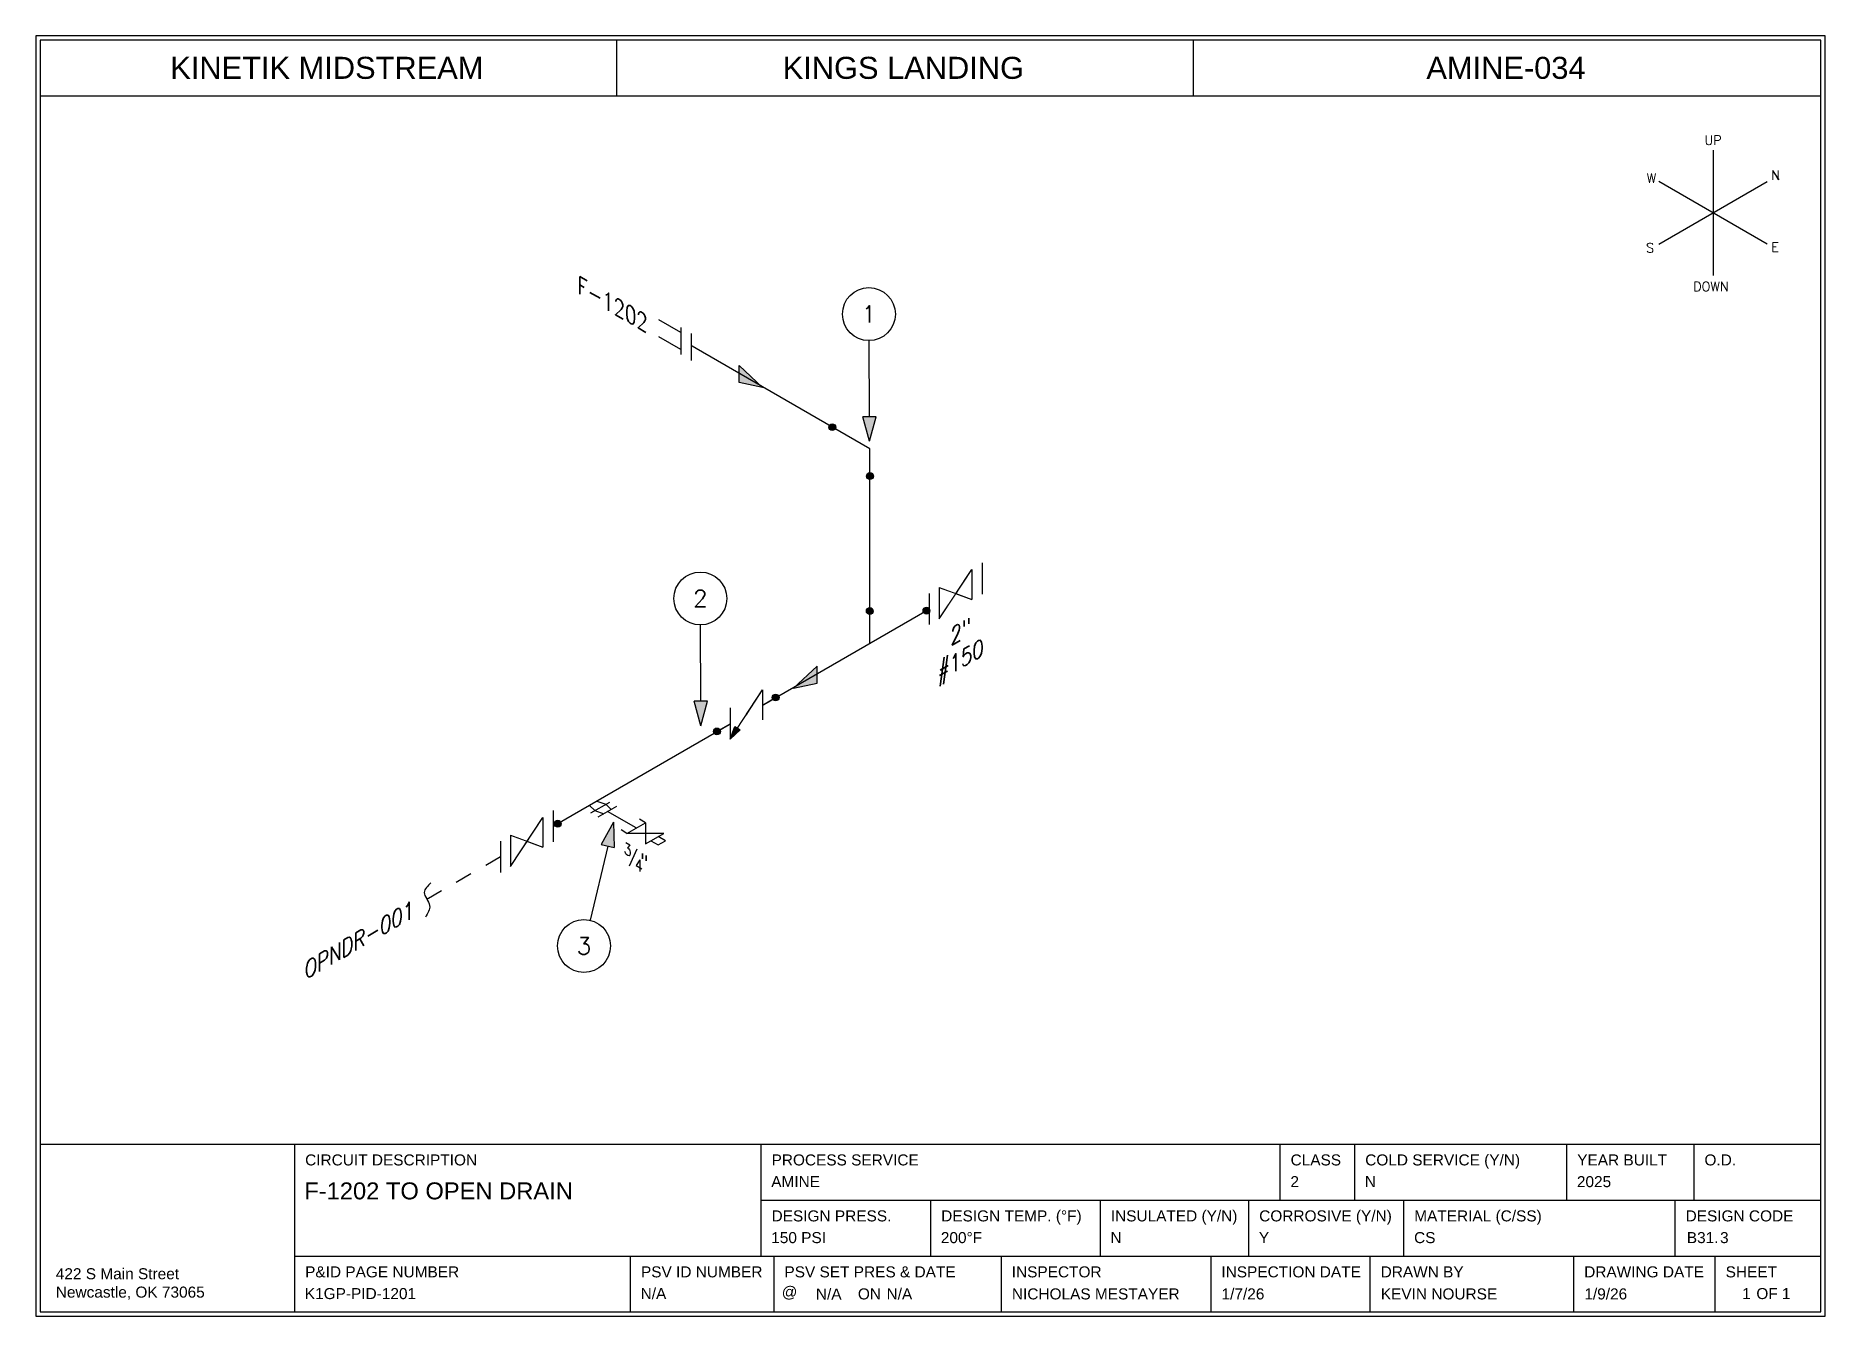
# Model space of a CAD drawing. Header units: inches. Extents: x 0 to 10.6, y 0 to 7.6.
import ezdxf
from ezdxf.enums import TextEntityAlignment as Align

# ---------------------------------------------------------------- set-up
doc = ezdxf.new("R2010")
doc.units = ezdxf.units.IN
doc.header["$LTSCALE"] = 0.5
doc.header["$MEASUREMENT"] = 0
doc.set_wipeout_variables(frame=1)
doc.linetypes.add('DASHED', pattern=[0.75, 0.5, -0.25])
doc.linetypes.add('DOT', pattern=[0.25, 0, -0.25])
for name, color, linetype in [('0 - PIPE', 7, 'Continuous'), ('1EQUIP', 7, 'Continuous'), ('BOX', 7, 'Continuous'), ('CMLS', 170, 'Continuous'), ('EQUIP', 7, 'Continuous'), ('Equipment', 7, 'Continuous'), ('FLOW ARROWS', 7, 'Continuous'), ('LINE #', 7, 'Continuous'), ('WELD-DOTS', 7, 'Continuous')]:
    doc.layers.add(name, color=color, linetype=linetype)
doc.styles.add('ARIAL', font='arial.ttf')
doc.styles.add('ARIAL3', font='romans.shx', dxfattribs={"oblique": 30})
doc.styles.add('ROMANS', font='ROMANS.shx', dxfattribs={"bigfont": '@extfont2.shx'})
doc.styles.add('SIMPLEX', font='romans', dxfattribs={"width": 0.85, "oblique": 15})
doc.styles.get("Standard").update_dxf_attribs({"font": 'arial.ttf'})

# ---------------------------------------------------------------- blocks, each defined once
blk = doc.blocks.new('PIPE TITLE BLOCK')
for p, q in [((3.425, 7.195), (3.425, 7.525)), ((6.825, 7.195), (6.825, 7.525)), ((0.025, 7.195), (10.525, 7.195)), ((0.025, 1.015), (10.525, 1.015)), ((1.525, 1.015), (1.525, 0.685)), ((4.275, 1.015), (10.525, 1.015)), ((4.275, 1.015), (4.275, 0.685)), ((7.335, 1.015), (7.335, 0.685)), ((7.775, 1.015), (7.775, 0.685)), ((9.025, 1.015), (9.025, 0.685)), ((9.775, 1.015), (9.775, 0.685)), ((1.525, 0.685), (1.525, 0.355)), ((4.275, 0.685), (10.525, 0.685)), ((4.275, 0.685), (4.275, 0.355)), ((5.275, 0.685), (5.275, 0.355)), ((6.275, 0.685), (6.275, 0.355)), ((7.15, 0.685), (7.15, 0.355)), ((8.064, 0.685), (8.064, 0.355)), ((9.664, 0.685), (9.664, 0.355)), ((1.525, 0.355), (10.525, 0.355)), ((1.525, 0.355), (1.525, 0.025)), ((3.505, 0.355), (3.505, 0.025)), ((4.352, 0.355), (4.352, 0.025)), ((5.691, 0.355), (5.691, 0.025)), ((6.927, 0.355), (6.927, 0.025)), ((7.866, 0.355), (7.866, 0.025)), ((9.066, 0.355), (9.066, 0.025)), ((9.9, 0.355), (9.9, 0.025))]:
    blk.add_line(p, q)
for points in [[(0, 0), (10.55, 0), (10.55, 7.55), (0, 7.55)], [(0.025, 0.025), (10.525, 0.025), (10.525, 7.525), (0.025, 7.525)]]:
    blk.add_lwpolyline(points, close=True)
at = {"style": 'ARIAL'}
for s, p in [('CIRCUIT DESCRIPTION', (1.588, 0.889)), ('PROCESS SERVICE', (4.338, 0.889)), ('CLASS', (7.398, 0.889)), ('COLD SERVICE (Y/N)', (7.838, 0.889)), ('YEAR BUILT', (9.088, 0.889)), ('O.D.', (9.838, 0.889)), ('DESIGN PRESS.', (4.338, 0.559)), ('DESIGN TEMP. (°F)', (5.338, 0.559)), ('INSULATED (Y/N)', (6.338, 0.559)), ('CORROSIVE (Y/N)', (7.213, 0.559)), ('MATERIAL (C/SS)', (8.127, 0.559)), ('DESIGN CODE', (9.727, 0.559)), ('B31.', (9.734, 0.431)), ('P&ID PAGE NUMBER', (1.588, 0.229)), ('PSV ID NUMBER', (3.568, 0.229)), ('PSV SET PRES & DATE', (4.414, 0.229)), ('INSPECTOR', (5.754, 0.229)), ('INSPECTION DATE', (6.99, 0.229)), ('DRAWN BY', (7.929, 0.229)), ('DRAWING DATE', (9.129, 0.229)), ('SHEET', (9.963, 0.229)), ('@', (4.398, 0.111)), ('ON', (4.847, 0.099)), ('OF', (10.144, 0.101))]:
    blk.add_text(s, height=0.065, dxfattribs=at).set_placement(p)
at = {"layer": 'BOX', "insert": (0.118, 0.283), "char_height": 0.065, "attachment_point": 1}
blk.add_mtext_dynamic_manual_height_columns('422 S Main Street\\PNewcastle, OK 73065', width=1.09984, gutter_width=1, heights=[0.258], dxfattribs=at)
at = {"layer": 'BOX'}
for tag, height, p in [('CLIENT_NAME', 0.13, (1.716, 7.296)), ('PLANT_NAME', 0.13, (5.115, 7.296)), ('CIRCUIT_NO', 0.13, (8.668, 7.296)), ('SET_PRESS', 0.065, (4.675, 0.098))]:
    blk.add_attdef(tag, text='', height=height, dxfattribs=at).set_placement(p, align=Align.CENTER)
for tag, p, height in [('CIRCUIT_DESC1', (1.583, 0.689), 0.1), ('PROC_SERV', (4.336, 0.761), 0.065), ('CLASS', (7.397, 0.761), 0.065), ('COLD_SERV', (7.836, 0.761), 0.065), ('YEAR_BLT', (9.086, 0.761), 0.065), ('OD_IN', (9.836, 0.761), 0.065), ('CIRCUIT_DESC2', (1.583, 0.476), 0.1), ('PRESSURE', (4.336, 0.431), 0.065), ('TEMPERATURE', (5.336, 0.431), 0.065), ('INSULATED', (6.336, 0.431), 0.065), ('CORROSIVE', (7.211, 0.431), 0.065), ('MATERIAL', (8.126, 0.431), 0.065), ('B31_TYPE', (9.93, 0.431), 0.065), ('PID_NUMBER', (1.586, 0.101), 0.065), ('PSV_ID', (3.566, 0.101), 0.065), ('SET_DATE', (5.016, 0.099), 0.065), ('INSPECT_BY', (5.755, 0.099), 0.065), ('INSPECT_DATE', (6.991, 0.099), 0.065), ('DRAWN_BY', (7.93, 0.099), 0.065), ('DRAWN_DATE', (9.13, 0.099), 0.065), ('OF', (10.295, 0.101), 0.065)]:
    blk.add_attdef(tag, p, '', height=height, dxfattribs=at)
blk.add_attdef('PG', text='', height=0.065, dxfattribs=at).set_placement((10.111, 0.101), align=Align.RIGHT)
blk = doc.blocks.new('COMPASS')
for p, q in [((9.9, 6.945), (9.9, 6.207)), ((9.58, 6.391), (10.219, 6.76)), ((10.219, 6.391), (9.58, 6.76)), ((10.289, 6.77), (10.252, 6.826))]:
    blk.add_line(p, q)
at = {"style": 'ARIAL3'}
for s, p in [('UP', (9.849, 6.977)), ('W', (9.508, 6.753)), ('N', (10.242, 6.771)), ('S', (9.505, 6.342)), ('E', (10.243, 6.347)), ('DOWN', (9.783, 6.114))]:
    blk.add_text(s, height=0.055, dxfattribs=at).set_placement(p)
blk = doc.blocks.new('*U5')
at = {"linetype": 'DOT'}
blk.add_wipeout([(-0.157, 0.001), (-0.098, 0.036), (0, 0), (-0.098, -0.148), (-0.157, -0.183)], dxfattribs=at)
at = {"layer": 'Equipment'}
for p, q in [((-0.157, 0.001), (-0.157, -0.183)), ((-0.098, 0.036), (-0.098, -0.148))]:
    blk.add_line(p, q, dxfattribs=at)
at = {"linetype": 'DOT'}
blk.add_wipeout([(0.155, 0.181), (0.093, 0.141), (0, 0), (0.093, -0.034), (0.155, -0.003)], dxfattribs=at)
blk.add_wipeout([(0, 0), (0.093, 0.141), (0.155, 0.181), (0.155, -0.003), (0.093, -0.034)], dxfattribs=at)
at = {"layer": 'Equipment'}
for p, q in [((-0.098, -0.148), (0.093, 0.141)), ((0.093, 0.141), (0.093, -0.034)), ((0.155, 0.181), (0.155, -0.003)), ((-0.098, 0.036), (0.093, -0.034))]:
    blk.add_line(p, q, dxfattribs=at)
blk = doc.blocks.new('WELDDOT')
h = blk.add_hatch(color=256)
h.dxf.hatch_style = 1
h.paths.add_polyline_path([(-0.02, 0, 1), (0.02, 0, 1)])
at = {"layer": 'WELD-DOTS'}
blk.add_circle((0, 0), 0.02, dxfattribs=at)
blk = doc.blocks.new('*U11')
for p, q in [((0.038, -0.059), (0.006, -0.029)), ((0.015, -0.073), (0.126, -0.009)), ((0.038, -0.059), (0.091, -0.078)), ((0.05, -0.004), (0.103, -0.022)), ((0.057, -0.097), (0.168, -0.033)), ((0.135, -0.053), (0.103, -0.022)), ((0.281, -0.162), (0.113, -0.065)), ((0.227, -0.194), (0.193, -0.174)), ((0.227, -0.194), (0.336, -0.131)), ((0.444, -0.194), (0.227, -0.194)), ((0.336, -0.131), (0.301, -0.111)), ((0.336, -0.131), (0.336, -0.256)), ((0.336, -0.256), (0.444, -0.194)), ((0.368, -0.238), (0.411, -0.262)), ((0.455, -0.238), (0.411, -0.213)), ((0.411, -0.262), (0.455, -0.238))]:
    blk.add_line(p, q)
blk = doc.blocks.new('*U13')
h = blk.add_hatch(color=256)
h.dxf.hatch_style = 1
h.paths.add_polyline_path([(0.193, 0.1, 1), (0.153, 0.1, 1)])
h = blk.add_hatch(color=256)
h.dxf.hatch_style = 1
h.paths.add_polyline_path([(-0.153, -0.1, 1), (-0.193, -0.1, 1)])
at = {"layer": 'WELD-DOTS'}
for centre in [(0.173, 0.1), (-0.173, -0.1)]:
    blk.add_circle(centre, 0.02, dxfattribs=at)
at = {"linetype": 'DOT'}
blk.add_wipeout([(-0.095, 0.039), (0, 0), (-0.095, -0.145)], dxfattribs=at)
for p, q in [((-0.095, -0.145), (-0.068, -0.07)), ((-0.037, -0.09), (-0.095, -0.145))]:
    blk.add_line(p, q)
at = {"layer": '0 - PIPE'}
blk.add_line((-0.173, -0.1), (-0.095, -0.055), dxfattribs=at)
at = {"layer": 'Equipment'}
blk.add_line((-0.095, 0.039), (-0.095, -0.145), dxfattribs=at)
at = {"linetype": 'DOT'}
blk.add_wipeout([(0, 0), (0.095, 0.145), (0.095, -0.031)], dxfattribs=at)
h = blk.add_hatch(color=256)
h.dxf.hatch_style = 1
h.paths.add_polyline_path([(-0.052, -0.08), (-0.068, -0.07), (-0.095, -0.145)])
h.paths.add_polyline_path([(-0.037, -0.09), (-0.052, -0.08), (-0.095, -0.145)])
blk.add_line((-0.068, -0.07), (-0.037, -0.09))
at = {"layer": '0 - PIPE'}
blk.add_line((0.095, 0.055), (0.173, 0.1), dxfattribs=at)
at = {"layer": 'Equipment'}
for p, q in [((-0.095, -0.145), (0.095, 0.145)), ((0.095, 0.145), (0.095, -0.031))]:
    blk.add_line(p, q, dxfattribs=at)
blk = doc.blocks.new('*U24')
at = {"linetype": 'DOT'}
blk.add_wipeout([(0, 0.08), (-0.061, 0.115), (-0.061, 0.085), (-0.191, 0.16), (-0.191, 0.06), (-0.061, -0.015), (-0.061, -0.045), (0, -0.08)], dxfattribs=at)
at = {"layer": 'EQUIP'}
for p, q in [((-0.061, 0.085), (-0.191, 0.16)), ((-0.061, 0.115), (-0.061, -0.045)), ((-0.061, -0.015), (-0.191, 0.06)), ((0, 0.08), (0, -0.08))]:
    blk.add_line(p, q, dxfattribs=at)
blk = doc.blocks.new('GEN.TEXT.330.XC')
at = {"style": 'ROMANS', "oblique": 330}
blk.add_attdef('TEXT', text='', height=0.09, rotation=330, dxfattribs=at).set_placement((0, 0), align=Align.MIDDLE_CENTER)
blk = doc.blocks.new('*U28')
at = {"layer": 'FLOW ARROWS'}
h = blk.add_hatch(color=256, dxfattribs=at)
h.dxf.hatch_style = 1
h.paths.add_polyline_path([(-0.046, -0.023), (0.092, -0.053), (-0.046, 0.077)])
blk.add_lwpolyline([(-0.046, 0.077), (0.092, -0.053), (-0.046, -0.023)], close=True, dxfattribs=at)
blk = doc.blocks.new('*U32')
at = {"layer": 'FLOW ARROWS'}
h = blk.add_hatch(color=256, dxfattribs=at)
h.dxf.hatch_style = 1
h.paths.add_polyline_path([(-0.046, -0.077), (0.092, 0.053), (-0.046, 0.023)])
blk.add_lwpolyline([(-0.046, -0.077), (0.092, 0.053), (-0.046, 0.023)], close=True, dxfattribs=at)
blk = doc.blocks.new('GEN.TEXT.30.XC')
at = {"style": 'ROMANS', "oblique": 30}
blk.add_attdef('TEXT', text='', height=0.09, rotation=30, dxfattribs=at).set_placement((0, 0), align=Align.MIDDLE_CENTER)
blk = doc.blocks.new('TILDE1')
blk.add_spline([(0.0203, 0.085), (-0.0136, 0.0353), (0.014, -0.0324), (-0.0081, -0.0915)], degree=3)
blk = doc.blocks.new('Tilde-CONT')
at = {"xscale": 1.146488170860106, "yscale": 1.146488170860106, "zscale": 1.146488170860106, "rotation": 180.0000000000127}
blk.add_blockref('TILDE1', (0, 0), dxfattribs=at)
blk = doc.blocks.new('*U39')
at = {"linetype": 'DASHED', "ltscale": 0.15}
blk.add_line((0, 0), (-0.433, -0.25), dxfattribs=at)
at = {"rotation": 180}
blk.add_blockref('Tilde-CONT', (-0.433, -0.25), dxfattribs=at)
blk = doc.blocks.new('LINE-NUM-30')
at = {"layer": 'LINE #', "style": 'SIMPLEX', "oblique": 30, "width": 0.85}
blk.add_attdef('LINE#', text='', height=0.08, rotation=30, dxfattribs=at).set_placement((0, 0), align=Align.MIDDLE_CENTER)
blk = doc.blocks.new('FR.330.XC')
blk.add_line((-0.022, -0.05), (0.022, 0.05))
ref = blk.add_blockref('LINE-NUM-30', (0.085, -0.041), dxfattribs=dict(rotation=300.0000000000001))
ref.add_attrib('LINE#', '"', dxfattribs={"layer": 'LINE #', "color": 0, "height": 0.08, "rotation": 330, "style": 'SIMPLEX', "oblique": 330, "width": 0.85}).set_placement((0.085, -0.041), align=Align.MIDDLE_CENTER)
at = {"style": 'ROMANS', "oblique": 330}
for tag, p in [('2', (-0.056, 0.024)), ('9', (0.01, -0.068))]:
    blk.add_attdef(tag, p, '', height=0.06, rotation=330, dxfattribs=at)
blk = doc.blocks.new('*U46')
at = {"layer": 'CMLS'}
h = blk.add_hatch(color=256, dxfattribs=at)
h.dxf.hatch_style = 1
h.paths.add_polyline_path([(-0.036, -0.605), (0.003, -0.75), (0.042, -0.605)])
for p, q in [((0.003, -0.605), (0.001, -0.156)), ((0.042, -0.605), (-0.036, -0.605)), ((0.003, -0.75), (-0.036, -0.605)), ((0.003, -0.75), (0.042, -0.605))]:
    blk.add_line(p, q, dxfattribs=at)
blk.add_circle((0, 0), 0.156, dxfattribs=at)
at = {"layer": 'CMLS', "style": 'ROMANS'}
blk.add_attdef('X', text='', height=0.1, dxfattribs=at).set_placement((0, 0), align=Align.MIDDLE_CENTER)
blk = doc.blocks.new('*U54')
at = {"layer": 'CMLS'}
h = blk.add_hatch(color=256, dxfattribs=at)
h.dxf.hatch_style = 1
h.paths.add_polyline_path([(0.177, 0.58), (0.174, 0.73), (0.102, 0.598)])
for p, q in [((0.174, 0.73), (0.102, 0.598)), ((0.174, 0.73), (0.177, 0.58)), ((0.14, 0.589), (0.036, 0.152)), ((0.102, 0.598), (0.177, 0.58))]:
    blk.add_line(p, q, dxfattribs=at)
blk.add_circle((0, 0), 0.156, dxfattribs=at)
at = {"layer": 'CMLS', "style": 'ROMANS'}
blk.add_attdef('X', text='', height=0.1, dxfattribs=at).set_placement((0, 0), align=Align.MIDDLE_CENTER)

msp = doc.modelspace()

# ---------------------------------------------------------------- linework, layer by layer
for p, q in [((4.918, 5.114), (3.753, 5.787)), ((4.918, 3.968), (4.918, 5.114)), ((2.935, 2.823), (5.394, 4.243))]:
    msp.add_line(p, q)

# ---------------------------------------------------------------- block references
for name, p in [('COMPASS', (-0.011, -0.07)), ('*U28', (4.192, 5.529)), ('WELDDOT', (4.696, 5.242)), ('WELDDOT', (4.918, 4.954)), ('WELDDOT', (4.917, 4.158)), ('*U11', (3.258, 3.041))]:
    msp.add_blockref(name, p)
msp.add_blockref('*U46', (4.912, 5.909)).add_auto_attribs({'X': '1'})
at = {"rotation": 180.0000000000001}
msp.add_blockref('*U32', (4.56, 3.756), dxfattribs=at)
at = {"layer": '1EQUIP'}
for name, p, values in [('GEN.TEXT.330.XC', (3.423, 5.954), {'TEXT': 'F-1202'}), ('GEN.TEXT.30.XC', (5.431, 3.859), {'TEXT': '#150'}), ('FR.330.XC', (3.523, 2.706), {'2': '3', '9': '4'}), ('GEN.TEXT.30.XC', (1.886, 2.208), {'TEXT': 'OPNDR-001'})]:
    msp.add_blockref(name, p, dxfattribs=at).add_auto_attribs(values)
at = {"layer": 'BOX'}
ref = msp.add_blockref('PIPE TITLE BLOCK', (0, 0), dxfattribs=at)
ref.add_attrib('CLIENT_NAME', 'KINETIK MIDSTREAM', dxfattribs={"height": 0.13}).set_placement((1.716, 7.296), align=Align.CENTER)
ref.add_attrib('PLANT_NAME', 'KINGS LANDING', dxfattribs={"height": 0.13}).set_placement((5.115, 7.296), align=Align.CENTER)
ref.add_attrib('CIRCUIT_NO', 'AMINE-034', dxfattribs={"height": 0.13}).set_placement((8.668, 7.296), align=Align.CENTER)
ref.add_attrib('PROC_SERV', 'AMINE', (4.336, 0.761), dxfattribs={"height": 0.065})
ref.add_attrib('CLASS', '2', (7.397, 0.761), dxfattribs={"height": 0.065})
ref.add_attrib('COLD_SERV', 'N', (7.836, 0.761), dxfattribs={"height": 0.065})
ref.add_attrib('YEAR_BLT', '2025', (9.086, 0.761), dxfattribs={"height": 0.065})
ref.add_attrib('PRESSURE', '150 PSI', (4.336, 0.431), dxfattribs={"height": 0.065})
ref.add_attrib('TEMPERATURE', '200%%DF', (5.336, 0.431), dxfattribs={"height": 0.065})
ref.add_attrib('INSULATED', 'N', (6.336, 0.431), dxfattribs={"height": 0.065})
ref.add_attrib('CORROSIVE', 'Y', (7.211, 0.431), dxfattribs={"height": 0.065})
ref.add_attrib('MATERIAL', 'CS', (8.126, 0.431), dxfattribs={"height": 0.065})
ref.add_attrib('B31_TYPE', '3', (9.93, 0.431), dxfattribs={"height": 0.065})
ref.add_attrib('PID_NUMBER', 'K1GP-PID-1201', (1.586, 0.101), dxfattribs={"height": 0.065})
ref.add_attrib('PSV_ID', 'N/A', (3.566, 0.101), dxfattribs={"height": 0.065})
ref.add_attrib('SET_PRESS', 'N/A', dxfattribs={"height": 0.065}).set_placement((4.675, 0.098), align=Align.CENTER)
ref.add_attrib('SET_DATE', 'N/A', (5.016, 0.099), dxfattribs={"height": 0.065})
ref.add_attrib('INSPECT_BY', 'NICHOLAS MESTAYER', (5.755, 0.099), dxfattribs={"height": 0.065})
ref.add_attrib('INSPECT_DATE', '1/7/26', (6.991, 0.099), dxfattribs={"height": 0.065})
ref.add_attrib('DRAWN_BY', 'KEVIN NOURSE', (7.93, 0.099), dxfattribs={"height": 0.065})
ref.add_attrib('DRAWN_DATE', '1/9/26', (9.13, 0.099), dxfattribs={"height": 0.065})
ref.add_attrib('PG', '1', dxfattribs={"height": 0.065}).set_placement((10.111, 0.101), align=Align.RIGHT)
ref.add_attrib('OF', '1', (10.295, 0.101), dxfattribs={"height": 0.065})
ref.add_attrib('CIRCUIT_DESC1', 'F-1202 TO OPEN DRAIN', (1.583, 0.689), dxfattribs={"height": 0.1})

# ---------------------------------------------------------------- next in the draw order: block references
msp.add_blockref('*U24', (3.864, 5.715))
at = {"layer": '0 - PIPE'}
for name, p in [('*U5', (5.425, 4.261)), ('*U13', (4.189, 3.548)), ('*U5', (2.896, 2.8))]:
    msp.add_blockref(name, p, dxfattribs=at)

# ---------------------------------------------------------------- next in the draw order: block references
for name, p, values in [('*U46', (3.918, 4.232), {'X': '2'}), ('*U54', (3.232, 2.183), {'X': '3'})]:
    msp.add_blockref(name, p).add_auto_attribs(values)
for name, p in [('WELDDOT', (5.251, 4.16)), ('WELDDOT', (3.077, 2.904)), ('*U39', (2.739, 2.708))]:
    msp.add_blockref(name, p)
at = {"layer": '1EQUIP'}
msp.add_blockref('GEN.TEXT.30.XC', (5.431, 4.025), dxfattribs=at).add_auto_attribs({'TEXT': '2"'})

doc.saveas('drawing.dxf')
